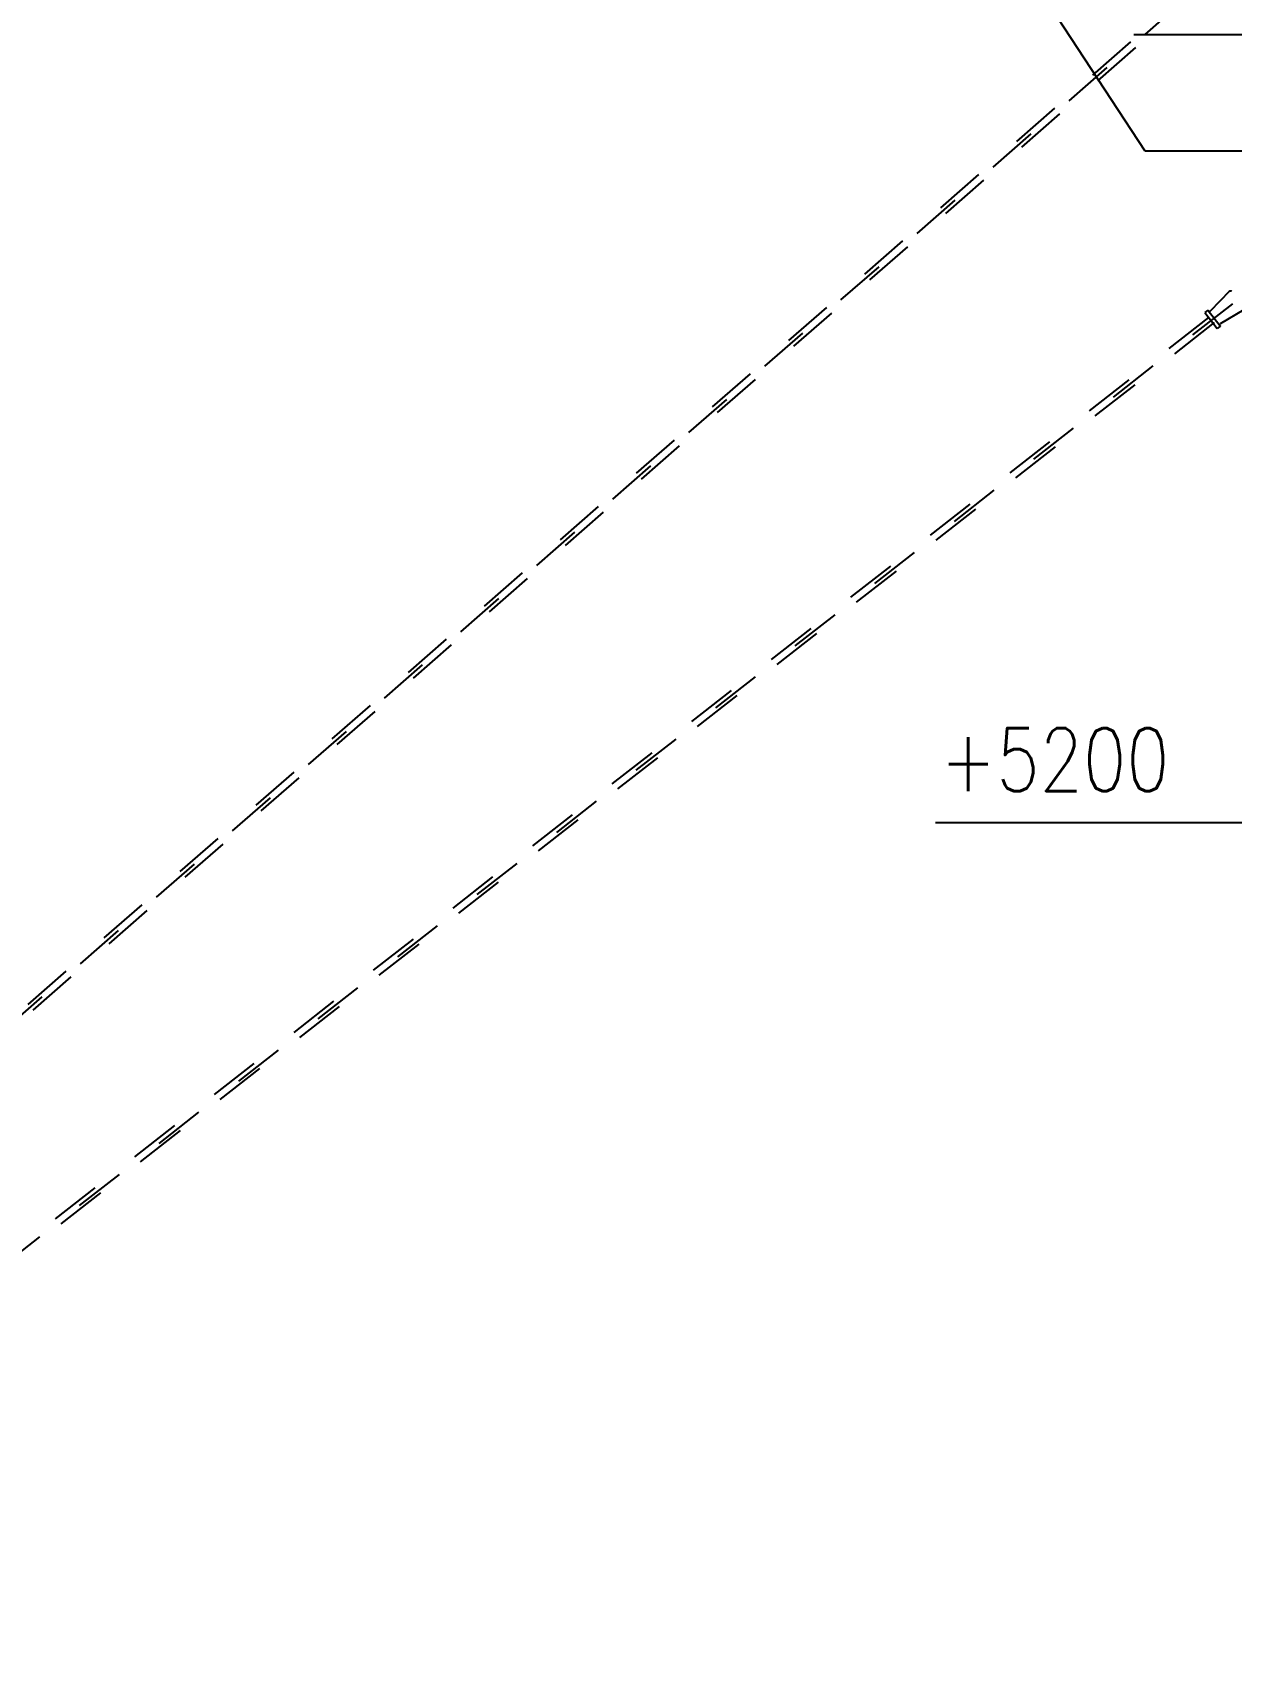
# Model space of a CAD drawing. Header units: millimetres. Extents: x -37020 to 35906, y -101 to 52234.
# Drawn here: x -97.271 to -94.895, y 406.216 to 409.427 of the extents above; entities that cross this region are included whole.
import ezdxf

# ---------------------------------------------------------------- set-up
doc = ezdxf.new("R2010")
doc.units = ezdxf.units.MM
doc.header["$PDMODE"] = 35
doc.header["$PDSIZE"] = 1
doc.linetypes.add('CENTER', pattern=[50.8, 31.75, -6.35, 6.35, -6.35])
doc.linetypes.add('CENTER2', pattern=[28.575, 19.05, -3.175, 3.175, -3.175])
for name, color, linetype in [('0_EJES', 1, 'CENTER2'), ('GE-Cotas', 1, 'Continuous'), ('M0_EQUIPOS', 2, 'Continuous')]:
    doc.layers.add(name, color=color, linetype=linetype)
doc.styles.add('Romans', font='romans.shx', dxfattribs={"width": 0.8})
doc.dimstyles.new('COTAS GENERAL', dxfattribs={"dimscale": 0.1, "dimtxt": 2.5, "dimasz": 2.5, "dimexe": 1, "dimexo": 1, "dimgap": 1.25, "dimtad": 1, "dimzin": 1, "dimdsep": 46, "dimtxsty": 'Romans', "dimcen": 1, "dimclrd": 2, "dimclre": 1, "dimclrt": 3, "dimaunit": 1, "dimadec": 3, "dimazin": 0, "dimtfac": 1, "dimtix": 1, "dimtmove": 0, "dimatfit": 0, "dimfxl": 1, "dimtolj": 1, "dimarcsym": 0})

# ---------------------------------------------------------------- blocks, each defined once
blk = doc.blocks.new('*D325')
at = {"layer": 'Defpoints', "color": 0, "transparency": 16777216}
for p in [(-94.2604, 408.2326), (-94.9465, 407.8617), (-93.9496, 403.0326)]:
    blk.add_point(p, dxfattribs=at)
at = {"layer": 'GE-Cotas', "color": 1, "lineweight": -2, "transparency": 16777216}
for p, q in [((-94.5465, 408.2326), (-94.7465, 407.8617)), ((-94.3104, 408.2326), (-94.5465, 408.2326)), ((-94.7465, 407.8617), (-95.4811, 407.8617))]:
    blk.add_line(p, q, dxfattribs=at)
at = {"layer": 'GE-Cotas', "color": 3, "linetype": 'Continuous', "transparency": 16777216, "insert": (-95.2451, 407.9867), "char_height": 0.125, "attachment_point": 5, "style": 'Romans'}
blk.add_mtext('\\A1;+5200', dxfattribs=at)
blk = doc.blocks.new('*D326')
at = {"layer": 'Defpoints', "color": 0, "transparency": 16777216}
for p in [(-94.9666, 410.7591), (-94.2604, 410.5627), (-93.9496, 403.0326)]:
    blk.add_point(p, dxfattribs=at)
at = {"layer": 'GE-Cotas', "color": 1, "lineweight": -2, "transparency": 16777216}
for p, q in [((-94.7666, 410.7591), (-95.5011, 410.7591)), ((-94.5666, 410.5627), (-94.7666, 410.7591)), ((-94.3104, 410.5627), (-94.5666, 410.5627))]:
    blk.add_line(p, q, dxfattribs=at)
at = {"layer": 'GE-Cotas', "color": 3, "linetype": 'Continuous', "transparency": 16777216, "insert": (-95.2651, 410.8841), "char_height": 0.125, "attachment_point": 5, "style": 'Romans'}
blk.add_mtext('\\A1;+7530', dxfattribs=at)
blk = doc.blocks.new('*D329')
at = {"layer": 'Defpoints', "color": 0, "transparency": 16777216}
for p in [(-95.4662, 409.4975), (-94.2604, 409.1923), (-93.9496, 403.0326)]:
    blk.add_point(p, dxfattribs=at)
at = {"layer": 'GE-Cotas', "color": 1, "lineweight": -2, "transparency": 16777216}
for p, q in [((-95.2662, 409.4975), (-96.0008, 409.4975)), ((-95.0662, 409.1923), (-95.2662, 409.4975)), ((-94.3104, 409.1923), (-95.0662, 409.1923))]:
    blk.add_line(p, q, dxfattribs=at)
at = {"layer": 'GE-Cotas', "color": 3, "linetype": 'Continuous', "transparency": 16777216, "insert": (-95.7648, 409.6225), "char_height": 0.125, "attachment_point": 5, "style": 'Romans'}
blk.add_mtext('\\A1;+6160', dxfattribs=at)
blk = doc.blocks.new('RIENDA RB')
at = {"layer": 'M0_EQUIPOS', "color": 1, "linetype": 'CENTER'}
for p, q in [((313.6, 0), (8499.9, -6403)), ((979.6, -530.3), (7971.7, -5993.6)), ((990.9, -520.3), (7977.3, -5979.5))]:
    blk.add_line(p, q, dxfattribs=at)
at = {"layer": 'M0_EQUIPOS'}
for p, q in [((949.7, -468), (988, -507.5)), ((920.7, -505.1), (968.2, -532.7)), ((991.5, -506.5), (968.1, -536.4)), ((998.4, -510.6), (973.8, -542.1)), ((992.9, -506.3), (998.4, -510.6)), ((968.3, -537.8), (973.8, -542.1))]:
    blk.add_line(p, q, dxfattribs=at)
for centre, radius, start, end in [((947.6, -470.1), 3, 44.0583, 141.9473), ((989.3, -506.1), 2, 226.4473, 321.9473), ((992.3, -507.1), 1, 51.9473, 141.9473), ((968.9, -537), 1, 141.9473, 231.9473), ((967.1, -534.4), 2, 321.9473, 57.4473)]:
    blk.add_arc(centre, radius, start, end, dxfattribs=at)
blk = doc.blocks.new('RIENDA RA')
at = {"layer": '0_EJES'}
for p, q in [((8500, -7143), (315, 0)), ((7991, -6708.8), (949, -563.3)), ((8000.9, -6697.5), (958.8, -552))]:
    blk.add_line(p, q, dxfattribs=at)

msp = doc.modelspace()

# ---------------------------------------------------------------- linework, layer by layer
msp.add_line((-95.0884, 409.4229), (-94.3873, 409.4229))

# ---------------------------------------------------------------- block references
at = {"layer": 'M0_EQUIPOS', "xscale": -0.001, "yscale": 0.001, "zscale": 0.001}
for name, p in [('RIENDA RA', (-93.9496, 410.1227)), ('RIENDA RB', (-93.9496, 409.3827))]:
    msp.add_blockref(name, p, dxfattribs=at)

# ---------------------------------------------------------------- dimensions: what is measured, and where the dimension line sits
at = {"layer": 'GE-Cotas'}
for feature_location, offset, picture, middle in [((-94.2604, 410.5627), (-0.7062, 0.1964), '*D326', (-95.2651, 410.8841)), ((-94.2604, 409.1923), (-1.2058, 0.3052), '*D329', (-95.7648, 409.6225)), ((-94.2604, 408.2326), (-0.6861, -0.3709), '*D325', (-95.2451, 407.9867))]:
    dim = msp.add_ordinate_dim(feature_location=feature_location, offset=offset, dtype=0, origin=(-93.9496, 403.0326), text='+<>', dimstyle='COTAS GENERAL', override={"dimscale": 0.05, "dimasz": 2, "dimdec": 0, "dimlfac": 1000, "dimdsep": 44}, dxfattribs=at)
    dim.commit()
    dim.dimension.update_dxf_attribs({"geometry": picture, "text_midpoint": middle})

doc.saveas('drawing.dxf')
